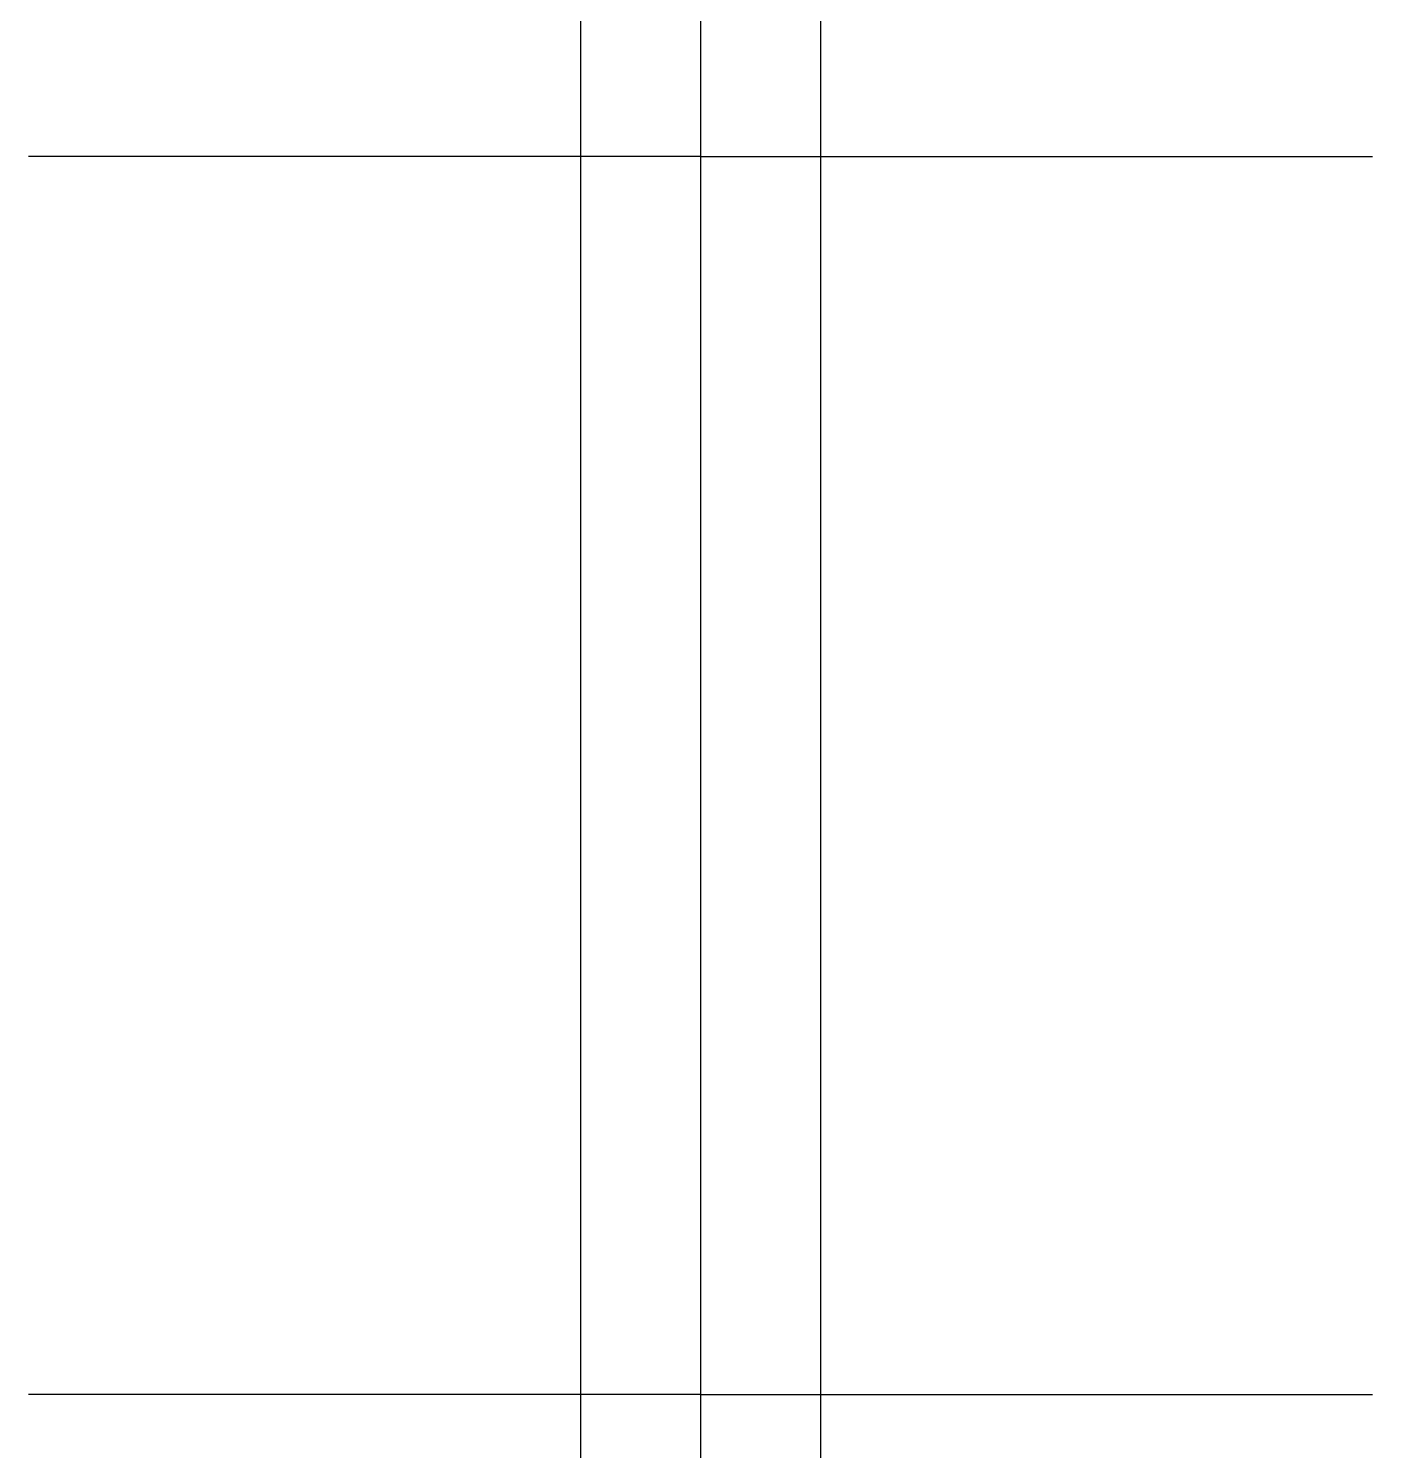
# Model space of a CAD drawing. Header units: metres. Extents: x -15 to 15, y -45.1 to 2.
# Drawn here: x -4.4 to -1.6, y -3.926 to -0.963 of the extents above; entities that cross this region are included whole.
import ezdxf

# ---------------------------------------------------------------- set-up
doc = ezdxf.new("R2010")
doc.units = ezdxf.units.M
for name, color, linetype in [('CELIK_KIRIS_KOLON', 9, 'CONTINUOUS'), ('KABLO_TAVALARI', 6, 'CONTINUOUS'), ('MONTAJ_BORULARI', 2, 'CONTINUOUS')]:
    doc.layers.add(name, color=color, linetype=linetype)

msp = doc.modelspace()

# ---------------------------------------------------------------- linework, layer by layer
at = {"layer": 'CELIK_KIRIS_KOLON'}
for p, q in [((-3, -1.2296, 4.4471), (-4.4, -1.2296, 7.0971)), ((-3, -1.2296, 4.4471), (-1.6, -1.2296, 7.0971)), ((-3, -3.8091, 4.7941), (-4.4, -3.8091, 7.4441)), ((-3, -3.8091, 4.7941), (-1.6, -3.8091, 7.4441))]:
    msp.add_line(p, q, dxfattribs=at)
at = {"layer": 'KABLO_TAVALARI'}
for p, q in [((-3.25, 1.35, 4.52), (-3.25, -41.2, 9.4666)), ((-3, 1.35, 4.52), (-3, -41.2, 9.4666)), ((-2.75, 1.35, 4.52), (-2.75, -41.2, 9.4666))]:
    msp.add_line(p, q, dxfattribs=at)
at = {"layer": 'MONTAJ_BORULARI'}
for p, q in [((-3, 1.35, 4.1), (-3, -1.2296, 4.4471)), ((-3, -1.2296, 4.4471), (-3, -3.8091, 4.7941)), ((-3, -3.8091, 4.7941), (-3, -6.3887, 5.1412))]:
    msp.add_line(p, q, dxfattribs=at)

doc.saveas('drawing.dxf')
